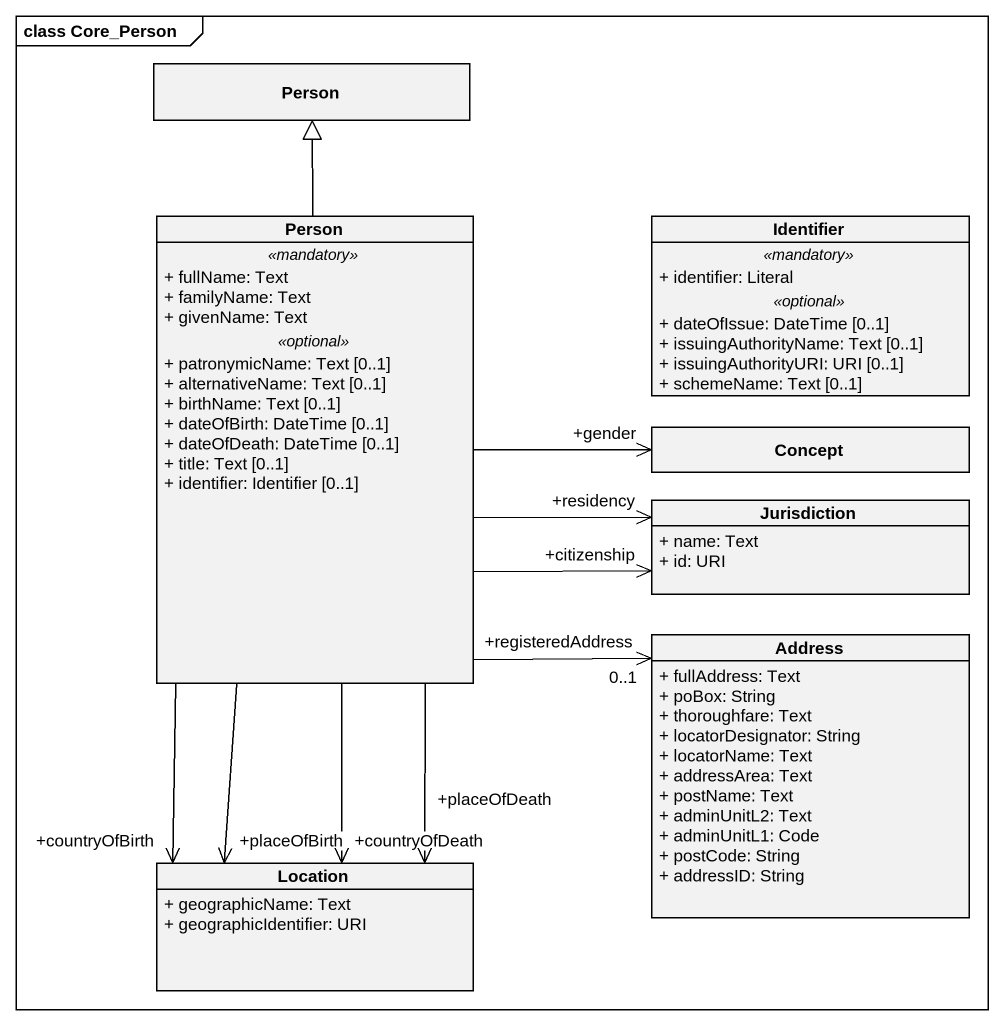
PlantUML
@startuml
mainframe class Core_Person
hide circle
hide empty members
skinparam classAttributeIconSize 0
class "Person" as Person_
class "Person" as Person__2 {
  .. <<mandatory>> ..
  + fullName: Text
  + familyName: Text
  + givenName: Text
  .. <<optional>> ..
  + patronymicName: Text [0..1]
  + alternativeName: Text [0..1]
  + birthName: Text [0..1]
  + dateOfBirth: DateTime [0..1]
  + dateOfDeath: DateTime [0..1]
  + title: Text [0..1]
  + identifier: Identifier [0..1]
}
class Identifier {
  .. <<mandatory>> ..
  + identifier: Literal
  .. <<optional>> ..
  + dateOfIssue: DateTime [0..1]
  + issuingAuthorityName: Text [0..1]
  + issuingAuthorityURI: URI [0..1]
  + schemeName: Text [0..1]
}
class Concept
class Jurisdiction {
  + name: Text
  + id: URI
}
class Address {
  + fullAddress: Text
  + poBox: String
  + thoroughfare: Text
  + locatorDesignator: String
  + locatorName: Text
  + addressArea: Text
  + postName: Text
  + adminUnitL2: Text
  + adminUnitL1: Code
  + postCode: String
  + addressID: String
}
class Location {
  + geographicName: Text
  + geographicIdentifier: URI
}
Person__2 -up-|> Person_
Person__2 -right-> "+gender" Concept
Person__2 -right-> "+citizenship" Jurisdiction
Person__2 -right-> "+residency" Jurisdiction
Person__2 --> "+registeredAddress\n0..1" Address
Person__2 --> "+countryOfBirth" Location
Person__2 --> "+placeOfBirth" Location
Person__2 --> "+countryOfDeath" Location
Person__2 --> "+placeOfDeath" Location
@enduml
